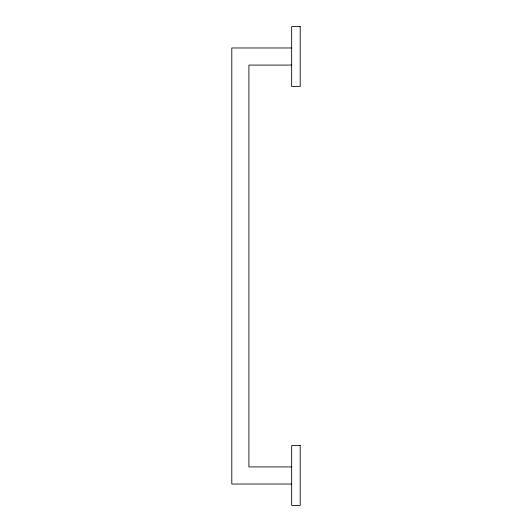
<?xml version="1.0" encoding="UTF-8"?>
<svg xmlns="http://www.w3.org/2000/svg" width="532" height="532" viewBox="0 0 532 532"><rect width="100%" height="100%" fill="white"/><g stroke="black" fill="none" stroke-linecap="round" stroke-linejoin="round"><path stroke-width="0.8" d="M291.649 47.973L231.799 47.973L231.799 484.027L291.649 484.027M291.649 65.077L248.903 65.077L248.903 466.923L291.649 466.923M300.201 26.6L291.649 26.6L291.649 86.45L300.201 86.45L300.201 26.6M300.201 445.55L291.649 445.55L291.649 505.4L300.201 505.4L300.201 445.55"/></g></svg>
